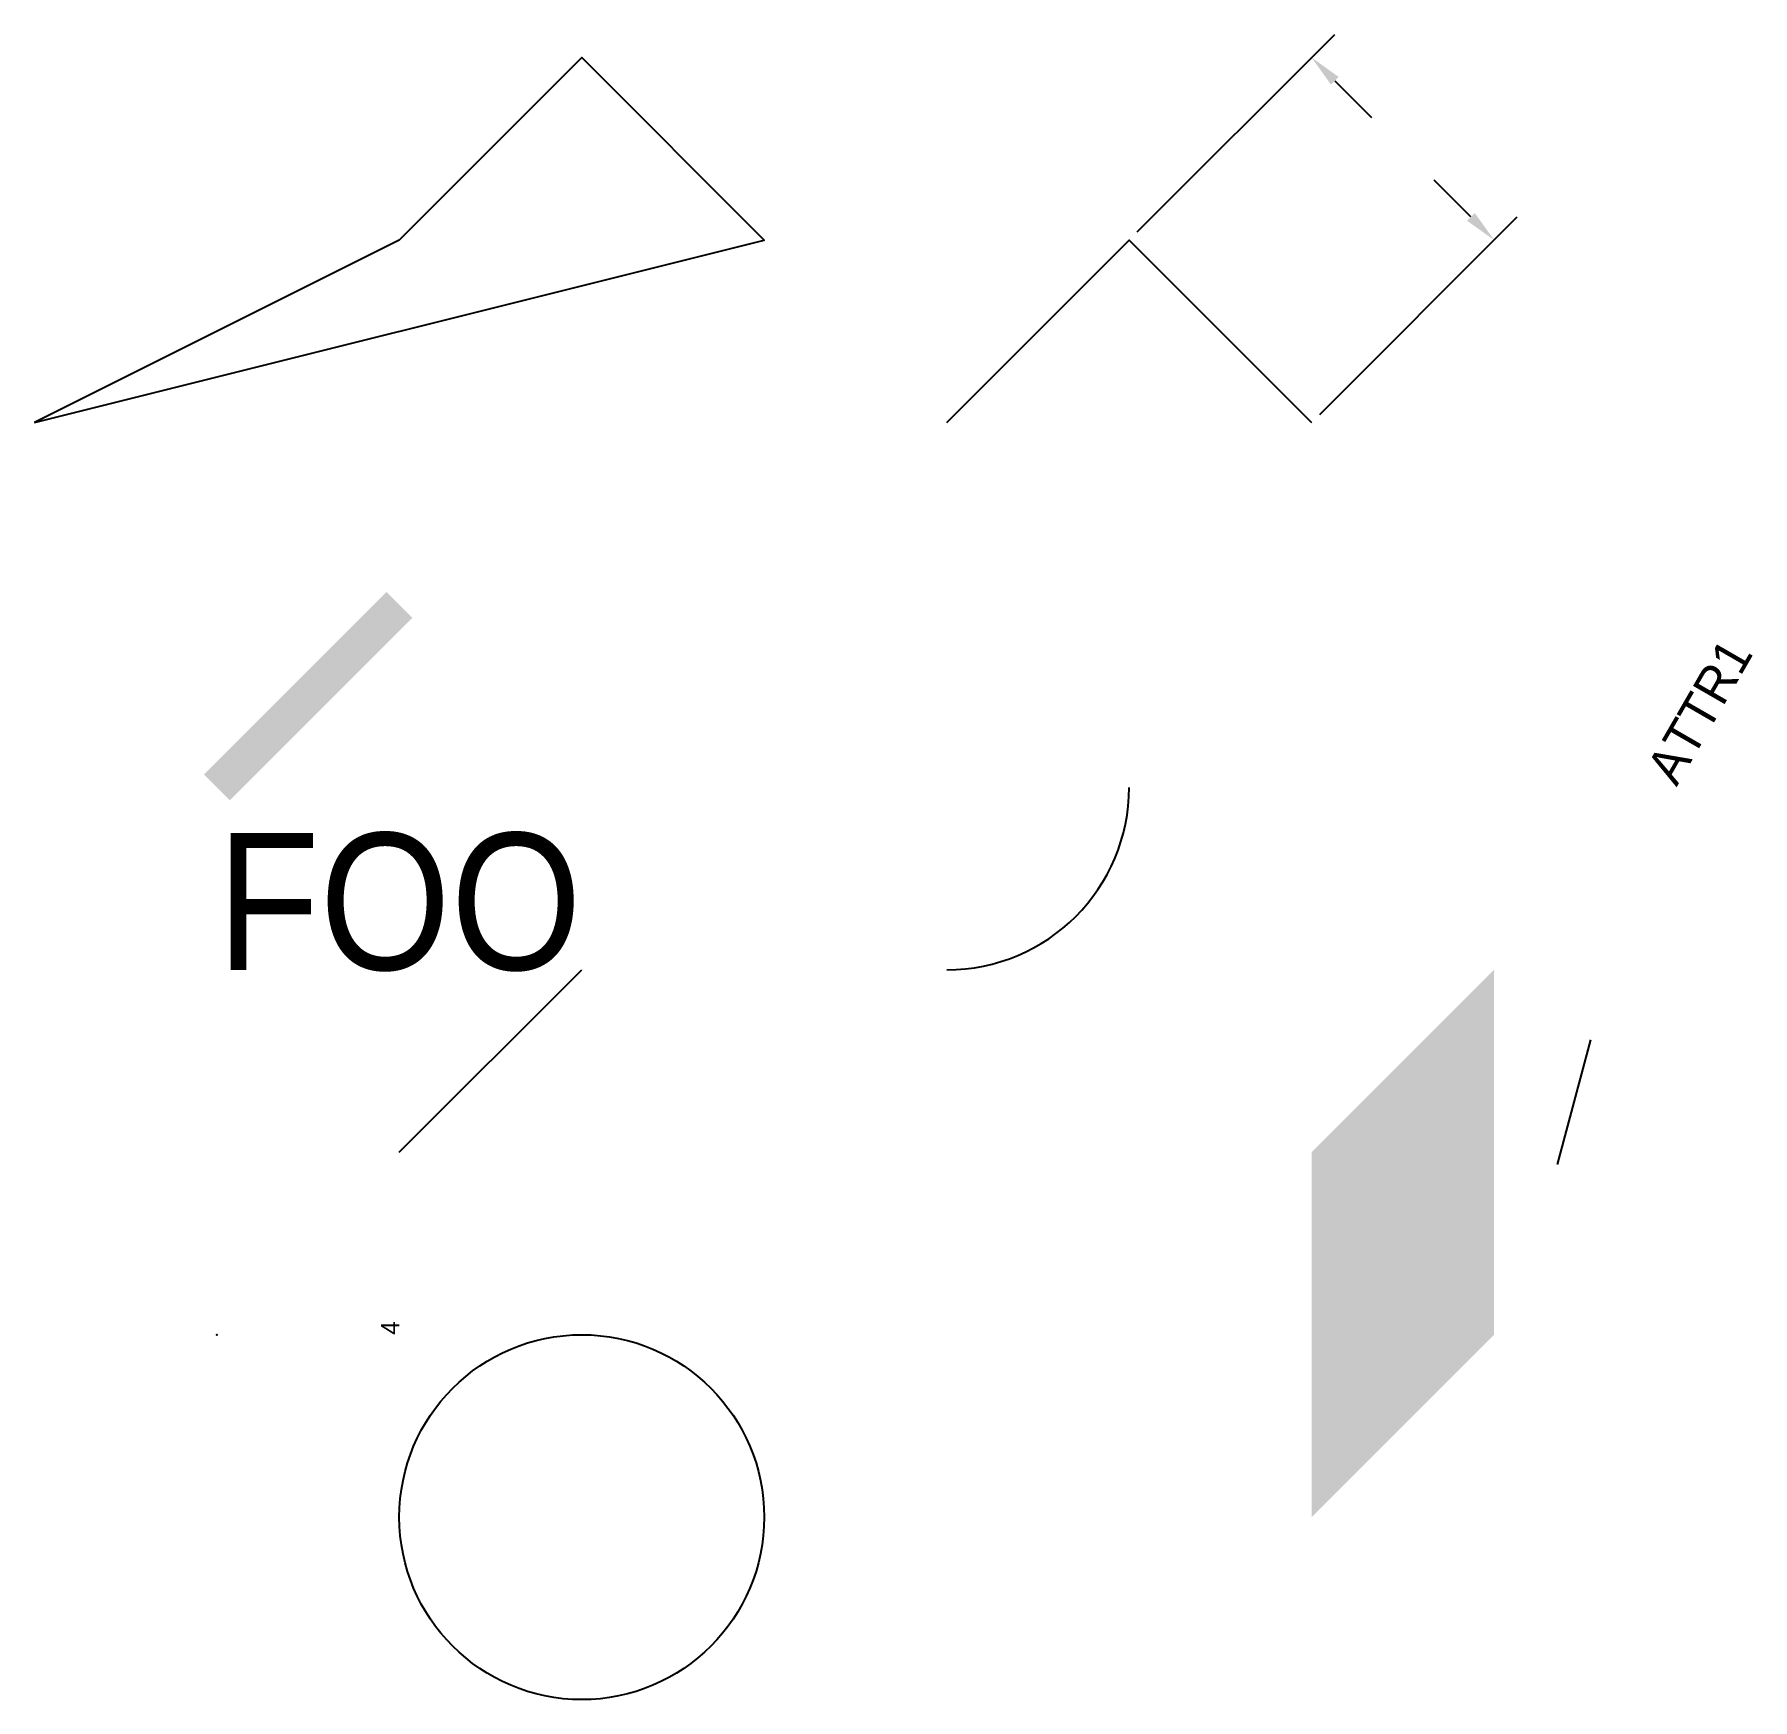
# Model space of a CAD drawing. Extents: x 0 to 9.42, y 0 to 9.13.
import ezdxf
from ezdxf.enums import TextEntityAlignment as Align

# ---------------------------------------------------------------- set-up
doc = ezdxf.new("R2010")
doc.units = 0
doc.layers.get('0').update_dxf_attribs({"linetype": 'CONTINUOUS'})
doc.dimstyles.get("Standard").update_dxf_attribs({"dimtxt": 2.5, "dimasz": 2.5, "dimexe": 1.25, "dimexo": 0.625, "dimtad": 1, "dimcen": 2.5, "dimazin": 3, "dimtfac": 1, "dimtmove": 0, "dimatfit": 3})

# ---------------------------------------------------------------- blocks, each defined once
blk = doc.blocks.new('BLOCK1')
at = {"color": 0}
blk.add_line((6, 1), (7, 2), dxfattribs=at)
blk = doc.blocks.new('BLOCK2')
at = {"color": 0}
blk.add_attdef('ATTR2', (1, 2), '', height=0.2, rotation=60, dxfattribs=at)
blk = doc.blocks.new('*D')
at = {"color": 0}
for p, q in [((6.0442, 8.0442), (7.1273, 9.1273)), ((7.1273, 8.8727), (7.3277, 8.6723)), ((7.8727, 8.1273), (7.6723, 8.3277)), ((7.0442, 7.0442), (8.1273, 8.1273))]:
    blk.add_line(p, q, dxfattribs=at)
for points in [[(7.1061, 8.8515), (7.1485, 8.8939), (7, 9)], [(7.8515, 8.1061), (7.8939, 8.1485), (8, 8)]]:
    blk.add_solid(points, dxfattribs=at)

msp = doc.modelspace()

# ---------------------------------------------------------------- linework, layer by layer
at = {"color": 0}
msp.add_line((2, 3), (3, 4), dxfattribs=at)
msp.add_lwpolyline([(5, 7), (6, 8), (7, 7)], dxfattribs=at)
msp.add_circle((3, 1), 1, dxfattribs=at)
msp.add_arc((5, 5), 1, 270, 0, dxfattribs=at)
msp.add_point((1, 2), dxfattribs=at)
msp.add_solid([(7, 1), (8, 2), (7, 3), (8, 4)], dxfattribs=at)
msp.add_trace([(0.9293, 5.0707), (1.0707, 4.9293), (1.9293, 6.0707), (2.0707, 5.9293)], dxfattribs=at)
msp.add_3dface([(0, 7), (4, 8), (3, 9), (2, 8)], dxfattribs=at)

# ---------------------------------------------------------------- block references
at = {"color": 0, "xscale": 0.5, "yscale": 0.5, "zscale": 0.5, "rotation": 30}
msp.add_blockref('BLOCK1', (6, 1), dxfattribs=at)
at = {"color": 0}
ref = msp.add_blockref('BLOCK2', (2, 2), dxfattribs=dict(at, xscale=0.5, yscale=0.5, zscale=0.5, rotation=30))
ref.add_attrib('ATTR2', '4', (2, 2), dxfattribs={"color": 0, "height": 0.1, "rotation": 90})

# ---------------------------------------------------------------- texts
msp.add_text('FOO', height=0.75, dxfattribs=at).set_placement((1, 4), (3, 4), align=Align.ALIGNED)
msp.add_attdef('ATTR1', (9, 5), '3', height=0.2, rotation=60, dxfattribs=at)

# ---------------------------------------------------------------- dimensions: what is measured, and where the dimension line sits
dim = msp.add_aligned_dim(p1=(6, 8), p2=(7, 7), distance=1.4142, text=' ', dimstyle='Standard', dxfattribs=at)
dim.commit()
dim.dimension.update_dxf_attribs({"geometry": '*D', "text_midpoint": (7.5, 8.5)})

doc.saveas('drawing.dxf')
